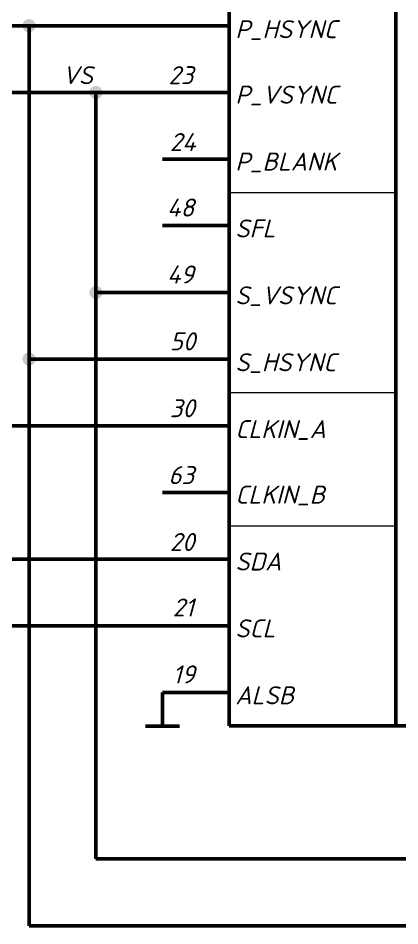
# Model space of a CAD drawing. Header units: inches. Extents: x -26 to 1942, y -380 to 599.
# Drawn here: x 582.8 to 611.5, y 335.2 to 403.3 of the extents above; entities that cross this region are included whole.
import ezdxf

# ---------------------------------------------------------------- set-up
doc = ezdxf.new("R2010")
doc.units = ezdxf.units.IN
for name, color, linetype, lineweight in [('OSN25', 2, 'Continuous', 20), ('OSN50', 3, 'Continuous', 50), ('TEXT', 1, 'Continuous', 30)]:
    doc.layers.add(name, color=color, linetype=linetype, lineweight=lineweight)
doc.styles.add('ISOCPEUR0', font='isocpeur.ttf', dxfattribs={"height": 2.87999})

msp = doc.modelspace()

# ---------------------------------------------------------------- hatches: boundary and pattern name
at = {"layer": 'OSN50'}
h = msp.add_hatch(color=256, dxfattribs=at)
edge = h.paths.add_edge_path()
edge.add_arc((583.657, 402.738), 0.5, 0, 360)
h = msp.add_hatch(color=256, dxfattribs=at)
edge = h.paths.add_edge_path()
edge.add_arc((588.674, 397.721), 0.5, 0, 360)
h = msp.add_hatch(color=256, dxfattribs=at)
edge = h.paths.add_edge_path()
edge.add_arc((588.674, 382.722), 0.5, 0, 360)
h = msp.add_hatch(color=256, dxfattribs=at)
edge = h.paths.add_edge_path()
edge.add_arc((583.657, 377.731), 0.5, 0, 360)

# ---------------------------------------------------------------- linework, layer by layer
at = {"layer": 'OSN25'}
for p, q in [((598.656, 390.221), (611.173, 390.221)), ((598.656, 375.223), (611.173, 375.223)), ((598.656, 365.215), (611.173, 365.215))]:
    msp.add_line(p, q, dxfattribs=at)
at = {"layer": 'OSN50'}
for p, q in [((598.656, 350.216), (598.656, 525.212)), ((611.173, 525.212), (611.173, 350.216)), ((583.657, 402.738), (466.172, 402.738)), ((593.665, 402.738), (583.657, 402.738)), ((583.657, 402.738), (583.657, 377.731)), ((598.656, 402.738), (593.665, 402.738)), ((588.674, 397.721), (466.172, 397.721)), ((588.674, 397.721), (593.665, 397.721)), ((588.674, 382.722), (588.674, 397.721)), ((598.656, 397.721), (593.665, 397.721)), ((598.656, 392.73), (593.665, 392.73)), ((598.656, 387.739), (593.665, 387.739)), ((588.674, 382.722), (593.665, 382.722)), ((588.674, 340.234), (588.674, 382.722)), ((598.656, 382.722), (593.665, 382.722)), ((583.657, 377.731), (593.665, 377.731)), ((583.657, 377.731), (583.657, 335.217)), ((598.656, 377.731), (593.665, 377.731)), ((568.657, 372.714), (593.665, 372.714)), ((598.656, 372.714), (593.665, 372.714)), ((598.656, 367.723), (593.665, 367.723)), ((593.665, 362.732), (573.675, 362.732)), ((598.656, 362.732), (593.665, 362.732)), ((593.665, 357.715), (578.666, 357.715)), ((598.656, 357.715), (593.665, 357.715)), ((593.665, 352.724), (593.665, 350.189)), ((598.656, 352.724), (593.665, 352.724)), ((592.384, 350.189), (594.945, 350.189)), ((638.662, 350.216), (598.656, 350.216)), ((751.156, 340.234), (588.674, 340.234)), ((583.657, 335.217), (756.174, 335.217))]:
    msp.add_line(p, q, dxfattribs=at)

# ---------------------------------------------------------------- texts
at = {"layer": 'TEXT', "style": 'ISOCPEUR0', "oblique": 15}
for s, p in [('P_HSYNC', (599.126, 401.797)), ('VS', (586.165, 398.348)), ('23', (594.109, 398.348)), ('P_VSYNC', (599.126, 396.885)), ('24', (594.214, 393.331)), ('P_BLANK', (599.126, 391.868)), ('48', (594.005, 388.418)), ('SFL', (599.126, 386.851)), ('49', (594.005, 383.401)), ('S_VSYNC', (599.126, 381.834)), ('50', (594.214, 378.384)), ('S_HSYNC', (599.126, 376.816)), ('30', (594.214, 373.367)), ('CLKIN_A', (599.126, 371.799)), ('63', (594.109, 368.35)), ('CLKIN_B', (599.126, 366.887)), ('20', (594.214, 363.333)), ('SDA', (599.126, 361.87)), ('21', (594.423, 358.421)), ('SCL', (599.126, 356.853)), ('19', (594.423, 353.404)), ('ALSB', (599.126, 351.836))]:
    msp.add_text(s, height=1.35, dxfattribs=at).set_placement(p)

doc.saveas('drawing.dxf')
